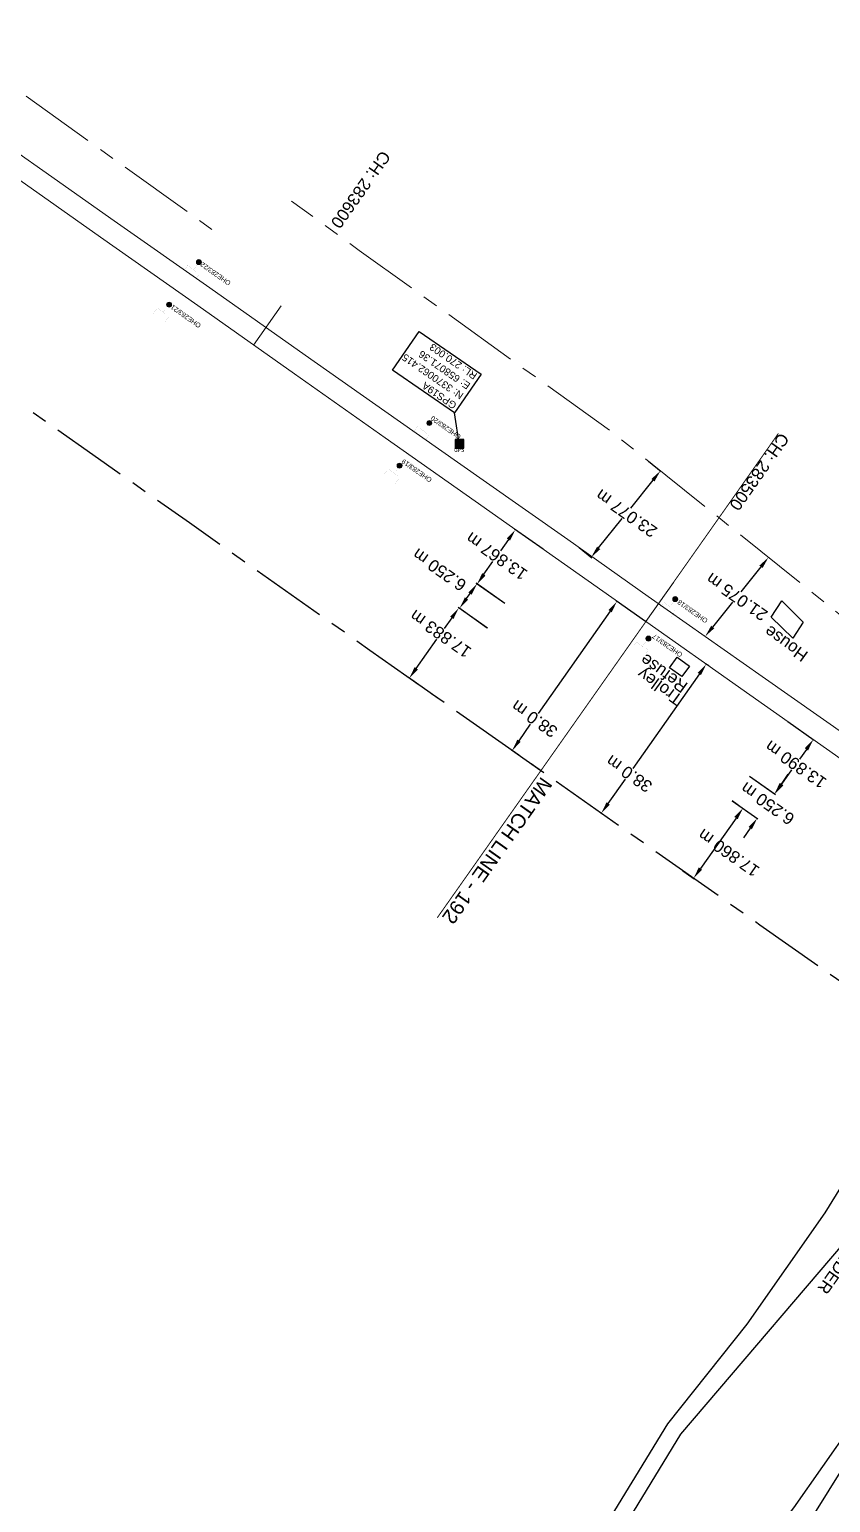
# Model space of a CAD drawing. Header units: metres. Extents: x 646303 to 662875, y 3366650 to 3378730.
# Drawn here: x 657981.8 to 658148.7, y 3369841.8 to 3370148.7 of the extents above; entities that cross this region are included whole.
import ezdxf
from ezdxf.enums import TextEntityAlignment as Align

# ---------------------------------------------------------------- set-up
doc = ezdxf.new("R2010")
doc.units = ezdxf.units.M
doc.header["$MEASUREMENT"] = 0
doc.header["$PDMODE"] = 3
doc.header["$PDSIZE"] = 0.5
doc.linetypes.add('CENTER', pattern=[50.8, 31.75, -6.35, 6.35, -6.35])
doc.linetypes.add('PHANTOM2', pattern=[1.25, 0.625, -0.125, 0.125, -0.125, 0.125, -0.125])
for name, color, linetype in [('Bench_Mark', 7, 'Continuous'), ('CANAL_BOTTOM', 5, 'Continuous'), ('CANAL_TOP', 5, 'Continuous'), ('DFCC Boundary', 6, 'CENTER'), ('Dimension', 10, 'Continuous'), ('GPS', 251, 'Continuous'), ('MATCH LINE', 7, 'Continuous'), ('RESIDENTIAL_BL_SEMI', 251, 'Continuous'), ('Side Details', 251, 'Continuous'), ('STYLEREMARK', 251, 'Continuous'), ('TROLLEY_STAND', 7, 'Continuous')]:
    doc.layers.add(name, color=color, linetype=linetype)
for name, color, linetype, lineweight in [('BOUNDARY DIMENTION', 10, 'Continuous', 0), ('BRIDGE DETAILS PLAN', 7, 'Continuous', 0), ('Existing Chainage', 7, 'Continuous', 0), ('Existing IR Track', 143, 'Continuous', 0), ('Existing Railway Boundary', 7, 'CENTER', 0), ('OHE MAST', 8, 'Continuous', 0), ('OHE MAST TEXT', 8, 'Continuous', 0)]:
    doc.layers.add(name, color=color, linetype=linetype, lineweight=lineweight)
doc.styles.get("Standard").update_dxf_attribs({"font": 'arial.ttf'})
doc.styles.add('street name', font='tahoma.ttf', dxfattribs={"height": 2})
doc.styles.add('Style-Arial', font='arial.ttf')
doc.dimstyles.new('DIM', dxfattribs={"dimtxt": 2.5, "dimasz": 2.5, "dimexe": 0.18, "dimexo": 0.0625, "dimgap": 0.09, "dimtad": 0, "dimtih": 1, "dimtoh": 1, "dimdec": 3, "dimzin": 0, "dimdsep": 46, "dimtxsty": 'Standard', "dimcen": 0.09, "dimadec": 0, "dimazin": 0, "dimtfac": 1, "dimtdec": 3, "dimtofl": 0, "dimtmove": 0, "dimatfit": 3, "dimfxl": 1, "dimtolj": 1, "dimtzin": 0, "dimarcsym": 0})

# ---------------------------------------------------------------- blocks, each defined once
blk = doc.blocks.new('GPS')
at = {"const_width": 0.0279}
blk.add_lwpolyline([(0.56, -0.56), (-0.56, -0.56), (-0.56, 0.56), (0.56, 0.56)], close=True, dxfattribs=at)
blk.add_lwpolyline([(0.33, -0.33), (-0.33, -0.33), (-0.33, 0.33), (0.33, 0.33)], close=True)
at = {"style": 'street name'}
blk.add_text('GPS', height=0.868, dxfattribs=at).set_placement((-1.16, -1.69, -111.29))
blk = doc.blocks.new('OHE MAST')
h = blk.add_hatch(color=256)
edge = h.paths.add_edge_path()
edge.add_arc((0, 0), 0.514, 0, 360)
at = {"const_width": 0.01, "flags": 128}
for points in [[(1.5, 3.5), (1.5, 2), (-1.5, 2), (-1.5, 3.5)], [(0, 2), (0, 0)]]:
    blk.add_lwpolyline(points, dxfattribs=at)
blk.add_circle((0, 0), 0.514)
blk = doc.blocks.new('*D1618')
at = {"layer": 'Defpoints', "color": 0, "transparency": 16777216}
for p in [(658131.71, 3369993.21), (658128.11, 3369988.1), (658136.99, 3369989.49)]:
    blk.add_point(p, dxfattribs=at)
at = {"layer": 'Dimension', "color": 0, "lineweight": -2, "transparency": 16777216}
for p, q in [((658131.77, 3369993.17), (658137.14, 3369989.39)), ((658138.43, 3369991.53), (658139.87, 3369993.58)), ((658128.16, 3369988.06), (658133.54, 3369984.28)), ((658131.95, 3369982.34), (658130.51, 3369980.29))]:
    blk.add_line(p, q, dxfattribs=at)
at = {"layer": 'Dimension', "color": 0, "transparency": 16777216}
for points in [[(658138.09, 3369991.77), (658138.77, 3369991.29), (658136.99, 3369989.49)], [(658131.61, 3369982.58), (658132.29, 3369982.1), (658133.39, 3369984.38)]]:
    blk.add_solid(points, dxfattribs=at)
at = {"layer": 'Dimension', "color": 0, "lineweight": 0, "transparency": 16777216, "insert": (658135.55, 3369987.45), "char_height": 2.5, "attachment_point": 5, "rotation": 145}
blk.add_mtext('\\A1;6.250 m', dxfattribs=at)
blk = doc.blocks.new('*D1619')
at = {"layer": 'Defpoints', "color": 0, "transparency": 16777216}
for p in [(658139.71, 3370004.57), (658145.08, 3370000.78), (658131.71, 3369993.21)]:
    blk.add_point(p, dxfattribs=at)
at = {"layer": 'Dimension', "color": 0, "lineweight": -2, "transparency": 16777216}
for p, q in [((658139.76, 3370004.53), (658145.23, 3370000.68)), ((658143.64, 3369998.74), (658142.21, 3369996.71)), ((658131.77, 3369993.17), (658137.23, 3369989.33)), ((658138.52, 3369991.47), (658140.63, 3369994.47))]:
    blk.add_line(p, q, dxfattribs=at)
at = {"layer": 'Dimension', "color": 0, "transparency": 16777216}
for points in [[(658143.3, 3369998.98), (658143.98, 3369998.5), (658145.08, 3370000.78)], [(658138.18, 3369991.71), (658138.86, 3369991.23), (658137.08, 3369989.43)]]:
    blk.add_solid(points, dxfattribs=at)
at = {"layer": 'Dimension', "color": 0, "lineweight": 0, "transparency": 16777216, "insert": (658141.42, 3369995.59), "char_height": 2.5, "attachment_point": 5, "rotation": 145}
blk.add_mtext('\\A1;13.890 m', dxfattribs=at)
blk = doc.blocks.new('*D1620')
at = {"layer": 'Defpoints', "color": 0, "transparency": 16777216}
for p in [(658075.01, 3370033.23), (658080.84, 3370029.07), (658077.21, 3370023.99)]:
    blk.add_point(p, dxfattribs=at)
at = {"layer": 'Dimension', "color": 0, "lineweight": -2, "transparency": 16777216}
for p, q in [((658080.79, 3370029.11), (658074.86, 3370033.34)), ((658072.83, 3370030.18), (658073.56, 3370031.2)), ((658077.16, 3370024.02), (658071.23, 3370028.25))]:
    blk.add_line(p, q, dxfattribs=at)
at = {"layer": 'Dimension', "color": 0, "transparency": 16777216}
for points in [[(658073.22, 3370031.44), (658073.9, 3370030.96), (658075.01, 3370033.23)], [(658072.49, 3370030.42), (658073.17, 3370029.94), (658071.38, 3370028.15)]]:
    blk.add_solid(points, dxfattribs=at)
at = {"layer": 'Dimension', "color": 0, "lineweight": 0, "transparency": 16777216, "insert": (658067.18, 3370036.16), "char_height": 2.5, "attachment_point": 5, "rotation": 145}
blk.add_mtext('\\A1;6.250 m', dxfattribs=at)
blk = doc.blocks.new('*D1621')
at = {"layer": 'Defpoints', "color": 0, "transparency": 16777216}
for p in [(658083, 3370044.51), (658088.82, 3370040.41), (658080.84, 3370029.07)]:
    blk.add_point(p, dxfattribs=at)
at = {"layer": 'Dimension', "color": 0, "lineweight": -2, "transparency": 16777216}
for p, q in [((658081.56, 3370042.47), (658079.89, 3370040.1)), ((658088.77, 3370040.45), (658082.85, 3370044.62)), ((658076.45, 3370035.22), (658078.31, 3370037.86)), ((658080.79, 3370029.11), (658074.87, 3370033.28))]:
    blk.add_line(p, q, dxfattribs=at)
at = {"layer": 'Dimension', "color": 0, "transparency": 16777216}
for points in [[(658081.22, 3370042.71), (658081.9, 3370042.23), (658083, 3370044.51)], [(658076.11, 3370035.46), (658076.79, 3370034.98), (658075.01, 3370033.18)]]:
    blk.add_solid(points, dxfattribs=at)
at = {"layer": 'Dimension', "color": 0, "lineweight": 0, "transparency": 16777216, "insert": (658079.1, 3370038.98), "char_height": 2.5, "attachment_point": 5, "rotation": 145}
blk.add_mtext('\\A1;13.867 m', dxfattribs=at)
blk = doc.blocks.new('*D1748')
at = {"layer": 'Defpoints', "color": 0, "linetype": 'ByBlock', "ltscale": 0.5, "transparency": 16777216}
for p in [(658135.74, 3370038.74), (658135.74, 3370038.74), (658122.56, 3370022.29)]:
    blk.add_point(p, dxfattribs=at)
at = {"layer": 'Existing Railway Boundary', "color": 0, "linetype": 'ByBlock', "lineweight": -2, "ltscale": 0.5, "transparency": 16777216}
for p, q in [((658135.69, 3370038.78), (658135.6, 3370038.85)), ((658134.18, 3370036.79), (658130.01, 3370031.58)), ((658124.13, 3370024.24), (658128.3, 3370029.44)), ((658122.51, 3370022.33), (658122.42, 3370022.4))]:
    blk.add_line(p, q, dxfattribs=at)
at = {"layer": 'Existing Railway Boundary', "color": 0, "linetype": 'ByBlock', "ltscale": 0.5, "transparency": 16777216}
for points in [[(658133.85, 3370037.05), (658134.5, 3370036.52), (658135.74, 3370038.74)], [(658123.8, 3370024.5), (658124.45, 3370023.98), (658122.56, 3370022.29)]]:
    blk.add_solid(points, dxfattribs=at)
at = {"layer": 'Existing Railway Boundary', "color": 0, "linetype": 'ByBlock', "ltscale": 0.5, "transparency": 16777216, "insert": (658129.15, 3370030.51), "char_height": 2.5, "attachment_point": 5, "rotation": 145}
blk.add_mtext('\\A1;21.075 m', dxfattribs=at)
blk = doc.blocks.new('*D1715')
at = {"layer": 'Defpoints', "color": 0, "linetype": 'ByBlock', "ltscale": 0.5, "transparency": 16777216}
for p in [(658110.68, 3370058.81), (658113.23, 3370056.77), (658096.25, 3370040.81)]:
    blk.add_point(p, dxfattribs=at)
at = {"layer": 'Existing Railway Boundary', "color": 0, "linetype": 'ByBlock', "lineweight": -2, "ltscale": 0.5, "transparency": 16777216}
for p, q in [((658110.73, 3370058.77), (658113.37, 3370056.66)), ((658111.67, 3370054.82), (658106.99, 3370048.99)), ((658100.36, 3370040.72), (658105.28, 3370046.85)), ((658096.3, 3370040.77), (658098.94, 3370038.65))]:
    blk.add_line(p, q, dxfattribs=at)
at = {"layer": 'Existing Railway Boundary', "color": 0, "linetype": 'ByBlock', "ltscale": 0.5, "transparency": 16777216}
for points in [[(658111.34, 3370055.08), (658111.99, 3370054.56), (658113.23, 3370056.77)], [(658100.04, 3370040.98), (658100.69, 3370040.46), (658098.8, 3370038.76)]]:
    blk.add_solid(points, dxfattribs=at)
at = {"layer": 'Existing Railway Boundary', "color": 0, "linetype": 'ByBlock', "ltscale": 0.5, "transparency": 16777216, "insert": (658106.14, 3370047.92), "char_height": 2.5, "attachment_point": 5, "rotation": 145}
blk.add_mtext('\\A1;23.077 m', dxfattribs=at)
blk = doc.blocks.new('*D1461')
at = {"layer": 'BOUNDARY DIMENTION', "color": 0, "lineweight": -2, "transparency": 16777216}
for p, q in [((662244.85, 3367095.44), (662244.16, 3367095.87)), ((662242.98, 3367093.66), (662239.54, 3367088.19)), ((662233.82, 3367079.1), (662238.08, 3367085.88)), ((662233.03, 3367076.64), (662232.33, 3367077.07))]:
    blk.add_line(p, q, dxfattribs=at)
at = {"layer": 'BOUNDARY DIMENTION', "color": 0, "transparency": 16777216}
for points in [[(662242.62, 3367093.88), (662243.33, 3367093.44), (662244.31, 3367095.78)], [(662233.46, 3367079.32), (662234.17, 3367078.87), (662232.49, 3367076.98)]]:
    blk.add_solid(points, dxfattribs=at)
at = {"layer": 'Defpoints', "color": 0, "linetype": 'Continuous', "ltscale": 0.5, "transparency": 16777216}
for p in [(647418.1, 3377902.15), (647420.31, 3377900.52), (647398.68, 3377871.33)]:
    blk.add_point(p, dxfattribs=at)
at = {"layer": 'Defpoints', "color": 0, "transparency": 16777216}
for p in [(662244.31, 3367095.78), (662244.9, 3367095.41), (662233.08, 3367076.61)]:
    blk.add_point(p, dxfattribs=at)
at = {"layer": 'DFCC Boundary', "color": 0, "linetype": 'Continuous', "lineweight": -2, "ltscale": 0.5, "transparency": 16777216}
for p, q in [((647420.26, 3377900.55), (647417.96, 3377902.26)), ((647416.61, 3377900.14), (647413.17, 3377895.5)), ((647397.96, 3377874.97), (647411.54, 3377893.3)), ((647398.63, 3377871.36), (647396.32, 3377873.07))]:
    blk.add_line(p, q, dxfattribs=at)
at = {"layer": 'DFCC Boundary', "color": 0, "linetype": 'Continuous', "ltscale": 0.5, "transparency": 16777216}
for points in [[(647416.28, 3377900.39), (647416.95, 3377899.9), (647418.1, 3377902.15)], [(647397.62, 3377875.22), (647398.29, 3377874.72), (647396.47, 3377872.96)]]:
    blk.add_solid(points, dxfattribs=at)
at = {"layer": 'BOUNDARY DIMENTION', "color": 0, "transparency": 16777216, "insert": (662238.81, 3367087.03), "char_height": 2.5, "attachment_point": 5, "rotation": 145}
blk.add_mtext('\\A1;22.208 m', dxfattribs=at)
at = {"layer": 'DFCC Boundary', "color": 0, "linetype": 'Continuous', "ltscale": 0.5, "transparency": 16777216, "insert": (647412.36, 3377894.4), "char_height": 2.5, "attachment_point": 5, "rotation": 145}
blk.add_mtext('\\A1;36.332 m', dxfattribs=at)
blk = doc.blocks.new('*D1462')
at = {"layer": 'BOUNDARY DIMENTION', "color": 0, "lineweight": -2, "transparency": 16777216}
for p, q in [((662551.8, 3366887.49), (662550.44, 3366888.48)), ((662549.11, 3366886.35), (662541.43, 3366875.79)), ((662534.84, 3366866.73), (662539.82, 3366873.58)), ((662534.58, 3366863.83), (662533.22, 3366864.82))]:
    blk.add_line(p, q, dxfattribs=at)
at = {"layer": 'BOUNDARY DIMENTION', "color": 0, "transparency": 16777216}
for points in [[(662548.78, 3366886.6), (662549.45, 3366886.11), (662550.58, 3366888.38)], [(662534.5, 3366866.98), (662535.18, 3366866.49), (662533.37, 3366864.71)]]:
    blk.add_solid(points, dxfattribs=at)
at = {"layer": 'Defpoints', "color": 0, "linetype": 'Continuous', "ltscale": 0.5, "transparency": 16777216}
for p in [(647247.45, 3378028.49), (647249.19, 3378027.21), (647225.93, 3377999.21)]:
    blk.add_point(p, dxfattribs=at)
at = {"layer": 'Defpoints', "color": 0, "transparency": 16777216}
for p in [(662551.85, 3366887.45), (662533.37, 3366864.71), (662534.63, 3366863.79)]:
    blk.add_point(p, dxfattribs=at)
at = {"layer": 'DFCC Boundary', "color": 0, "linetype": 'Continuous', "lineweight": -2, "ltscale": 0.5, "transparency": 16777216}
for p, q in [((647247.5, 3378028.45), (647249.34, 3378027.1)), ((647247.71, 3378025.19), (647242.02, 3378017.45)), ((647229.16, 3377999.94), (647240.4, 3378015.24)), ((647225.98, 3377999.17), (647227.82, 3377997.82))]:
    blk.add_line(p, q, dxfattribs=at)
at = {"layer": 'DFCC Boundary', "color": 0, "linetype": 'Continuous', "ltscale": 0.5, "transparency": 16777216}
for points in [[(647247.37, 3378025.44), (647248.05, 3378024.94), (647249.19, 3378027.21)], [(647228.82, 3378000.19), (647229.49, 3377999.7), (647227.68, 3377997.93)]]:
    blk.add_solid(points, dxfattribs=at)
at = {"layer": 'BOUNDARY DIMENTION', "color": 0, "transparency": 16777216, "insert": (662540.62, 3366874.68), "char_height": 2.5, "attachment_point": 5, "rotation": 145}
blk.add_mtext('\\A1;29.264 m', dxfattribs=at)
at = {"layer": 'DFCC Boundary', "color": 0, "linetype": 'Continuous', "ltscale": 0.5, "transparency": 16777216, "insert": (647241.21, 3378016.35), "char_height": 2.5, "attachment_point": 5, "rotation": 145}
blk.add_mtext('\\A1;36.332 m', dxfattribs=at)
blk = doc.blocks.new('*D1463')
at = {"layer": 'BOUNDARY DIMENTION', "color": 0, "lineweight": -2, "transparency": 16777216}
for p, q in [((662172.51, 3367140.93), (662173.68, 3367140.19)), ((662172.2, 3367138.17), (662169.01, 3367133.1)), ((662164.89, 3367126.55), (662167.55, 3367130.78)), ((662162.55, 3367125.07), (662163.71, 3367124.34))]:
    blk.add_line(p, q, dxfattribs=at)
at = {"layer": 'BOUNDARY DIMENTION', "color": 0, "transparency": 16777216}
for points in [[(662171.85, 3367138.39), (662172.55, 3367137.95), (662173.53, 3367140.29)], [(662164.54, 3367126.77), (662165.24, 3367126.33), (662163.56, 3367124.44)]]:
    blk.add_solid(points, dxfattribs=at)
at = {"layer": 'Defpoints', "color": 0, "linetype": 'Continuous', "ltscale": 0.5, "transparency": 16777216}
for p in [(647211.24, 3378055.28), (647211.52, 3378055.08), (647189.88, 3378025.9)]:
    blk.add_point(p, dxfattribs=at)
at = {"layer": 'Defpoints', "color": 0, "transparency": 16777216}
for p in [(662172.46, 3367140.96), (662173.53, 3367140.29), (662162.49, 3367125.11)]:
    blk.add_point(p, dxfattribs=at)
at = {"layer": 'DFCC Boundary', "color": 0, "linetype": 'Continuous', "lineweight": -2, "ltscale": 0.5, "transparency": 16777216}
for p, q in [((647211.47, 3378055.12), (647211.1, 3378055.39)), ((647209.75, 3378053.28), (647208.18, 3378051.16)), ((647191.09, 3378028.11), (647206.55, 3378048.96)), ((647189.83, 3378025.93), (647189.46, 3378026.21))]:
    blk.add_line(p, q, dxfattribs=at)
at = {"layer": 'DFCC Boundary', "color": 0, "linetype": 'Continuous', "ltscale": 0.5, "transparency": 16777216}
for points in [[(647209.42, 3378053.52), (647210.09, 3378053.03), (647211.24, 3378055.28)], [(647190.76, 3378028.36), (647191.43, 3378027.86), (647189.6, 3378026.1)]]:
    blk.add_solid(points, dxfattribs=at)
at = {"layer": 'BOUNDARY DIMENTION', "color": 0, "transparency": 16777216, "insert": (662168.28, 3367131.94), "char_height": 2.5, "attachment_point": 5, "rotation": 145}
blk.add_mtext('\\A1;18.726 m', dxfattribs=at)
at = {"layer": 'DFCC Boundary', "color": 0, "linetype": 'Continuous', "ltscale": 0.5, "transparency": 16777216, "insert": (647207.37, 3378050.06), "char_height": 2.5, "attachment_point": 5, "rotation": 145}
blk.add_mtext('\\A1;36.332 m', dxfattribs=at)
blk = doc.blocks.new('*D1916')
at = {"layer": 'BOUNDARY DIMENTION', "color": 0, "lineweight": -2, "transparency": 16777216}
for p, q in [((658128.16, 3369988.07), (658130.57, 3369986.37)), ((658128.98, 3369984.43), (658121.57, 3369973.92)), ((658117.88, 3369973.46), (658120.28, 3369971.77))]:
    blk.add_line(p, q, dxfattribs=at)
at = {"layer": 'BOUNDARY DIMENTION', "color": 0, "transparency": 16777216}
for points in [[(658128.64, 3369984.67), (658129.32, 3369984.19), (658130.42, 3369986.48)], [(658121.23, 3369974.16), (658121.91, 3369973.68), (658120.13, 3369971.88)]]:
    blk.add_solid(points, dxfattribs=at)
at = {"layer": 'Defpoints', "color": 0, "transparency": 16777216}
for p in [(658128.11, 3369988.1), (658117.83, 3369973.5), (658120.13, 3369971.88)]:
    blk.add_point(p, dxfattribs=at)
at = {"layer": 'BOUNDARY DIMENTION', "color": 0, "transparency": 16777216, "insert": (658127.44, 3369977.18), "char_height": 2.5, "attachment_point": 5, "rotation": 145}
blk.add_mtext('\\A1;17.860 m', dxfattribs=at)
blk = doc.blocks.new('*D1901')
at = {"layer": 'BOUNDARY DIMENTION', "color": 0, "lineweight": -2, "transparency": 16777216}
for p, q in [((658077.19, 3370024), (658071.07, 3370028.31)), ((658069.77, 3370026.16), (658068.2, 3370023.93)), ((658062.35, 3370015.63), (658066.62, 3370021.69)), ((658066.89, 3370009.38), (658060.77, 3370013.69))]:
    blk.add_line(p, q, dxfattribs=at)
at = {"layer": 'BOUNDARY DIMENTION', "color": 0, "transparency": 16777216}
for points in [[(658069.43, 3370026.4), (658070.11, 3370025.92), (658071.21, 3370028.21)], [(658062.01, 3370015.87), (658062.69, 3370015.39), (658060.91, 3370013.59)]]:
    blk.add_solid(points, dxfattribs=at)
at = {"layer": 'Defpoints', "color": 0, "transparency": 16777216}
for p in [(658077.24, 3370023.96), (658060.91, 3370013.59), (658066.94, 3370009.34)]:
    blk.add_point(p, dxfattribs=at)
at = {"layer": 'BOUNDARY DIMENTION', "color": 0, "transparency": 16777216, "insert": (658067.41, 3370022.81), "char_height": 2.5, "attachment_point": 5, "rotation": 145}
blk.add_mtext('\\A1;17.883 m', dxfattribs=at)
blk = doc.blocks.new('*D1881')
at = {"layer": 'Defpoints', "color": 0, "linetype": 'Continuous', "ltscale": 0.5, "transparency": 16777216}
for p in [(658104.18, 3370029.59), (658110.19, 3370025.36), (658088.34, 3369994.27)]:
    blk.add_point(p, dxfattribs=at)
at = {"layer": 'DFCC Boundary', "color": 0, "linetype": 'Continuous', "lineweight": -2, "ltscale": 0.5, "transparency": 16777216}
for p, q in [((658110.14, 3370025.4), (658104.03, 3370029.69)), ((658102.74, 3370027.54), (658087.76, 3370006.22)), ((658083.77, 3370000.54), (658086.19, 3370003.99)), ((658088.29, 3369994.3), (658082.18, 3369998.6))]:
    blk.add_line(p, q, dxfattribs=at)
at = {"layer": 'DFCC Boundary', "color": 0, "linetype": 'Continuous', "ltscale": 0.5, "transparency": 16777216}
for points in [[(658102.4, 3370027.78), (658103.08, 3370027.3), (658104.18, 3370029.59)], [(658083.43, 3370000.78), (658084.11, 3370000.3), (658082.33, 3369998.49)]]:
    blk.add_solid(points, dxfattribs=at)
at = {"layer": 'DFCC Boundary', "color": 0, "linetype": 'Continuous', "ltscale": 0.5, "transparency": 16777216, "insert": (658086.98, 3370005.1), "char_height": 2.5, "attachment_point": 5, "rotation": 145}
blk.add_mtext('\\A1;38.0 m', dxfattribs=at)
blk = doc.blocks.new('*D1756')
at = {"layer": 'Defpoints', "color": 0, "linetype": 'Continuous', "ltscale": 0.5, "transparency": 16777216}
for p in [(658123.35, 3370016.09), (658100.9, 3369985.43), (658101.47, 3369985.03)]:
    blk.add_point(p, dxfattribs=at)
at = {"layer": 'DFCC Boundary', "color": 0, "linetype": 'Continuous', "lineweight": -2, "ltscale": 0.5, "transparency": 16777216}
for p, q in [((658121.34, 3370014.45), (658107.49, 3369994.79)), ((658123.3, 3370016.13), (658122.63, 3370016.6)), ((658102.34, 3369987.47), (658105.92, 3369992.55)), ((658101.41, 3369985.06), (658100.75, 3369985.53))]:
    blk.add_line(p, q, dxfattribs=at)
at = {"layer": 'DFCC Boundary', "color": 0, "linetype": 'Continuous', "ltscale": 0.5, "transparency": 16777216}
for points in [[(658121, 3370014.69), (658121.68, 3370014.21), (658122.78, 3370016.49)], [(658102, 3369987.71), (658102.68, 3369987.23), (658100.9, 3369985.43)]]:
    blk.add_solid(points, dxfattribs=at)
at = {"layer": 'DFCC Boundary', "color": 0, "linetype": 'Continuous', "ltscale": 0.5, "transparency": 16777216, "insert": (658106.7, 3369993.67), "char_height": 2.5, "attachment_point": 5, "rotation": 145}
blk.add_mtext('\\A1;38.0 m', dxfattribs=at)
blk = doc.blocks.new('BM')
blk.add_hatch(color=256).paths.add_polyline_path([(-0.88, 0.88), (-0.88, -0.88), (0.88, -0.88), (0.88, 0.88)])
for p, q in [((0.88, 0.88), (-0.88, 0.88)), ((-0.88, 0.88), (-0.88, -0.88)), ((0.88, -0.88), (0.88, 0.88)), ((-0.88, -0.88), (0.88, -0.88))]:
    blk.add_line(p, q)

msp = doc.modelspace()

# ---------------------------------------------------------------- linework, layer by layer
at = {"layer": 'CANAL_BOTTOM', "linetype": 'Continuous'}
for points in [[(657992.396, 3369676.466, 260.093), (658008.404, 3369695.582, 260.358), (658039.965, 3369734.132, 259.733), (658062.12, 3369777.021, 258.957), (658095.277, 3369819.587, 260.05), (658117.466, 3369856.094, 259.625), (658156.883, 3369902.169, 260.458), (658182.509, 3369946.131, 260.311)], [(658205.325, 3369927.851, 261.127), (658178.923, 3369897.399, 259.77), (658159.078, 3369866.583, 259.822), (658140.955, 3369840.701, 259.184), (658112.28, 3369803.435, 259.633), (658087.386, 3369756.878, 260.057), (658062.605, 3369724.285, 259.263), (658031.766, 3369686.407, 259.765), (658012.926, 3369659.889, 259.601)]]:
    msp.add_polyline3d(points, dxfattribs=at)
at = {"layer": 'CANAL_TOP', "linetype": 'Continuous'}
for points in [[(658178.326, 3369952.042, 263.691), (658147.454, 3369902.208, 261.639), (658131.213, 3369878.964, 262.018), (658114.696, 3369858.206, 261.323), (658092.432, 3369821.805, 261.556), (658060.304, 3369778.718, 260.658), (658035.912, 3369738.387, 260.99), (658003.017, 3369697.718, 262.59), (657987.789, 3369680.983, 261.931)], [(658016.078, 3369658.328, 260.979), (658037.11, 3369681.795, 260.851), (658061.096, 3369714.44, 261.656), (658088.872, 3369755.723, 261.603), (658122.07, 3369796.028, 261.079), (658145.057, 3369839.071, 260.328), (658161.367, 3369865.222, 261.142), (658189.346, 3369890.524, 263.041), (658214.82, 3369924.626, 263.165)]]:
    msp.add_polyline3d(points, dxfattribs=at)
at = {"layer": 'DFCC Boundary', "ltscale": 0.5, "flags": 128}
msp.add_lwpolyline([(662565.6431, 3366842.0459), (662548.217, 3366854.2838), (662532.9064, 3366864.9999), (662517.5595, 3366875.7415), (662503.9915, 3366885.2805), (662490.4749, 3366894.7833), (662474.3945, 3366906.0736), (662458.24, 3366917.4159), (662441.4584, 3366929.1606), (662424.5366, 3366941.0035), (662407.7649, 3366952.7786), (662401.9048, 3366956.8928), (662320.9687, 3367015.5234), (662173.0911, 3367118.297), (662018.0169, 3367217.942), (662022.9408, 3367225.2355), (661945.6773, 3367280.5926), (661744.5178, 3367412.7853), (661728.4159, 3367389.8783), (661409.5023, 3367613.7762), (661431.3001, 3367645.1669), (661427.7408, 3367647.6718), (661418.8583, 3367653.9104), (661409.9095, 3367660.1956), (661395.2505, 3367670.5394), (661384.8196, 3367677.9127), (661375.1078, 3367684.7268), (661367.5374, 3367690.0517), (661358.0886, 3367696.6907), (661348.6239, 3367703.3322), (661344.5162, 3367706.2202), (661344.9668, 3367706.8618), (661335.3627, 3367713.6144), (661327.3851, 3367719.2077), (661318.2791, 3367725.5812), (661309.8813, 3367731.4842), (661284.4315, 3367749.4044), (661267.3402, 3367761.4491), (661243.4783, 3367778.4888), (661216.7453, 3367741.0546), (661213.241, 3367743.5572), (661195.5836, 3367756.6071), (661177.9702, 3367769.626), (661156.4467, 3367785.8356), (661148.0607, 3367792.1995), (661133.6905, 3367803.0041), (661119.5191, 3367813.6733), (661105.6946, 3367823.9215), (661093.9054, 3367832.6241), (661077.5228, 3367844.5054), (661061.2799, 3367856.285), (661045.32, 3367867.5775), (661029.0726, 3367879.0734), (661013.2584, 3367890.1762), (660997.2782, 3367901.3956), (660980.9788, 3367912.8451), (660964.6327, 3367924.3276), (660947.3461, 3367936.4864), (660930.1333, 3367948.5934), (660912.5707, 3367960.9093), (660894.9306, 3367973.2796), (660877.6422, 3367985.4277), (660860.2634, 3367997.6393), (660842.9781, 3368009.8166), (660825.4983, 3368022.131), (660811.339, 3368032.2028), (660797.4119, 3368042.1094), (660782.5128, 3368052.5993), (660767.4808, 3368063.1827), (660751.0012, 3368074.7254), (660734.3125, 3368086.4147), (660719.3275, 3368096.9585), (660704.3795, 3368107.4761), (660688.7093, 3368118.477), (660672.9397, 3368129.5475), (660655.797, 3368141.5941), (660638.5652, 3368153.7032), (660622.8618, 3368164.7374), (660607.1396, 3368175.7847), (660591.9852, 3368186.3839), (660576.7315, 3368197.0526), (660560.3095, 3368208.6108), (660544.116, 3368220.0082), (660528.3397, 3368231.0748), (660512.5414, 3368242.1568), (660497.4509, 3368252.7533), (660482.4222, 3368263.3065), (660466.968, 3368274.1704), (660451.6169, 3368284.9618), (660435.5277, 3368296.2674), (660419.4587, 3368307.5588), (660403.2343, 3368318.9753), (660387.0692, 3368330.3501), (660371.9016, 3368340.9863), (660362.0092, 3368347.9233), (660341.7308, 3368362.192), (660326.8725, 3368372.6492), (660312.0627, 3368383.0453), (660297.0115, 3368393.6109), (660281.2321, 3368404.7091), (660265.4328, 3368415.8212), (660253.8818, 3368423.9326), (660242.0763, 3368432.2231), (660226.6332, 3368443.1155), (660211.0272, 3368454.1226), (660195.2302, 3368465.2236), (660179.3654, 3368476.3723), (660162.5154, 3368488.1794), (660145.4635, 3368500.1281), (660129.3603, 3368511.4565), (660113.1961, 3368522.8278), (660097.2382, 3368534.0507), (660081.2523, 3368545.2932), (660064.458, 3368557.1251), (660047.7677, 3368568.8837), (660032.4691, 3368579.6352), (660017.2758, 3368590.3126), (660000.1632, 3368602.3052), (659983.0731, 3368614.282), (659967.2319, 3368625.4031), (659951.3427, 3368636.5582), (659932.0647, 3368650.1756), (659913.1258, 3368663.5536), (659898.2493, 3368674.0163), (659881.7667, 3368685.6055), (659866.0047, 3368696.7435), (659850.3373, 3368707.8146), (659834.6333, 3368718.8575), (659818.6461, 3368730.0995), (659804.3398, 3368740.181), (659789.9481, 3368750.3227), (659772.9194, 3368762.3136), (659755.8766, 3368774.3145), (659741.0752, 3368784.7603), (659726.3396, 3368795.1596), (659712.011, 3368805.2432), (659697.6029, 3368815.3827), (659684.3535, 3368824.7302), (659671.1528, 3368834.0432), (659654.2885, 3368845.8933), (659636.8714, 3368858.1319), (659622.1467, 3368868.7872), (659608.2832, 3368878.8192), (659592.7424, 3368889.7844), (659576.9096, 3368900.9551), (659562.5868, 3368911.0537), (659553.5917, 3368917.3959), (659534.7433, 3368930.6917), (659521.2685, 3368940.2021), (659508.0292, 3368949.5538), (659494.8098, 3368958.8914), (659481.3273, 3368968.4018), (659467.9498, 3368977.8382), (659454.4923, 3368987.2582), (659440.7837, 3368996.854), (659425.5597, 3369007.614), (659410.0492, 3369018.5753), (659397.5675, 3369027.3641), (659384.5623, 3369036.5214), (659370.5054, 3369046.4276), (659356.4132, 3369056.3585), (659342.3201, 3369066.3092), (659331.8447, 3369073.7055), (659314.7098, 3369085.825), (659301.2296, 3369095.3614), (659287.1805, 3369105.2924), (659273.0852, 3369115.2561), (659259.8762, 3369124.5882), (659246.575, 3369133.9855), (659233.3676, 3369143.319), (659220.1207, 3369152.6803), (659206.3404, 3369162.3938), (659192.4106, 3369172.2127), (659178.3672, 3369182.1367), (659164.3785, 3369192.022), (659162.9385, 3369193.0388), (659183.6795, 3369222.4635), (659172.119, 3369230.6258), (659159.1298, 3369239.7969), (659148.6068, 3369247.2055), (659138.0069, 3369254.6684), (659119.1994, 3369267.9214), (659100.365, 3369281.1933), (659085.533, 3369291.6533), (659070.676, 3369302.1309), (659061.4534, 3369308.6334), (659052.1019, 3369315.2268), (659038.8969, 3369324.5617), (659025.7603, 3369333.8483), (659012.2746, 3369343.3047), (659000.2935, 3369351.7058), (658985.7542, 3369361.9126), (658972.701, 3369371.0824), (658959.9309, 3369380.1093), (658947.2513, 3369389.0721), (658932.3759, 3369399.5827), (658921.8345, 3369407.031), (658905.9406, 3369418.2511), (658894.3687, 3369426.4196), (658881.1048, 3369435.7663), (658867.8714, 3369445.0915), (658853.3089, 3369455.3761), (658838.9326, 3369465.5292), (658823.5657, 3369476.1988), (658807.8953, 3369487.0791), (658792.9935, 3369497.6726), (658789.1301, 3369500.4191), (658764.5252, 3369517.7675), (658750.6615, 3369527.5465), (658735.8772, 3369537.9899), (658721.0329, 3369548.4756), (658706.8044, 3369558.4963), (658692.4812, 3369568.5836), (658679.0099, 3369578.0951), (658665.5152, 3369587.6232), (658651.2818, 3369597.6569), (658636.9905, 3369607.7316), (658622.1701, 3369618.1873), (658607.4224, 3369628.5918), (658593.6263, 3369638.3112), (658579.8399, 3369648.0238), (658566.1309, 3369657.6871), (658552.3621, 3369667.3926), (658537.8692, 3369677.626), (658523.3279, 3369687.8934), (658509.6438, 3369697.5459), (658495.8531, 3369707.2734), (658481.9269, 3369717.1048), (658467.9459, 3369726.9748), (658454.4251, 3369736.5125), (658440.9599, 3369746.011), (658427.1565, 3369755.7285), (658413.3787, 3369765.428), (658398.646, 3369775.8103), (658383.9067, 3369786.1972), (658371.4552, 3369794.9743), (658359.0483, 3369803.72), (658345.546, 3369813.2195), (658332.0048, 3369822.7464), (658318.5168, 3369832.2514), (658305.0219, 3369841.7615), (658291.2617, 3369851.4373), (658277.4987, 3369861.115), (658264.1625, 3369870.4871), (658250.7424, 3369879.918), (658237.5823, 3369889.1736), (658224.3865, 3369898.4543), (658209.4318, 3369909.0033), (658194.5636, 3369919.4914), (658180.151, 3369929.6325), (658165.7287, 3369939.7804), (658156.9292, 3369945.9856), (658133.9487, 3369962.1448), (658109.9616, 3369979.0407), (658086.1386, 3369995.8212), (658069.4823, 3370007.553), (658052.6981, 3370019.3752), (658033.9581, 3370032.6043), (658015.0826, 3370045.9289), (657994.939, 3370060.1316), (657974.6985, 3370074.4026), (657960.2252, 3370084.5842), (657945.643, 3370094.8424), (657928.629, 3370106.7917), (657911.5911, 3370118.7415), (657890.9691, 3370133.2895), (657870.7134, 3370147.5792), (657850.3966, 3370161.8284), (657830.1146, 3370176.0529), (657812.1714, 3370188.7253), (657794.2418, 3370201.388), (657775.9501, 3370214.2546), (657757.6685, 3370227.1142), (657736.4935, 3370242.019), (657715.8063, 3370256.5806), (657697.09, 3370269.7238), (657676.8418, 3370283.9453), (657670.0518, 3370288.7482), (657661.5164, 3370294.7857), (657642.367, 3370308.2307), (657623.1765, 3370321.7045), (657605.0199, 3370334.4839), (657586.8248, 3370347.2905), (657568.2781, 3370360.3555), (657549.69, 3370373.4497), (657534.1551, 3370384.3835), (657518.595, 3370395.335), (657503.5822, 3370405.9238), (657488.6113, 3370416.483), (657477.4694, 3370424.3177), (657456.7199, 3370394.899), (657452.1854, 3370398.0875), (657436.4649, 3370409.1418), (657420.2829, 3370420.542), (657404.1975, 3370431.8742), (657387.5582, 3370443.5761), (657370.8643, 3370455.3165), (657356.3586, 3370465.5498), (657342.0257, 3370475.6612), (657334.1018, 3370481.2282), (657342.1648, 3370492.6732), (657327.3432, 3370503.0861), (657304.5869, 3370519.0736), (657286.4992, 3370531.7939), (657268.5013, 3370544.451), (657251.4778, 3370556.4153), (657234.5183, 3370568.3346), (657219.7856, 3370578.7204), (657205.1604, 3370589.0304), (657189.9505, 3370599.7163), (657174.7446, 3370610.3994), (657157.229, 3370622.7139), (657139.8436, 3370634.9368), (657122.2775, 3370647.282), (657104.8724, 3370659.514), (657088.6726, 3370670.9041), (657072.3463, 3370682.3832), (657052.4463, 3370696.3561), (657032.2468, 3370710.5392), (657017.2111, 3370721.1335), (657002.3465, 3370731.6074), (656985.5169, 3370743.3847), (656968.6279, 3370755.2036), (656952.6202, 3370766.4469), (656936.5129, 3370777.7603), (656917.7376, 3370790.961), (656898.7021, 3370804.3447), (656880.5471, 3370817.1216), (656862.3859, 3370829.9029), (656845.3825, 3370841.8619), (656828.6857, 3370853.6052), (656810.2968, 3370866.5434), (656792.0928, 3370879.3517), (656770.106, 3370894.8035), (656748.097, 3370910.271), (656728.4902, 3370924.0664), (656709.0221, 3370937.7643), (656692.8289, 3370949.1481), (656676.4723, 3370960.6469), (656657.4402, 3370974.0598), (656638.281, 3370987.5622), (656621.3401, 3370999.4861), (656604.5392, 3371011.3113), (656585.7485, 3371024.5046), (656566.9099, 3371037.7317), (656537.298, 3371058.585), (656532.701, 3371052.0376), (656368.7794, 3371159.4659), (656280.7288, 3371198.5806), (656189.7218, 3371230.5142), (656096.9021, 3371265.9123), (656004.8733, 3371310.8246), (655917.3616, 3371369.3401), (655838.0052, 3371438.656), (655768.8371, 3371518.5854), (655712.6719, 3371608.6179), (655647.9895, 3371736.3311)], dxfattribs=at)
at = {"layer": 'Existing Chainage', "color": 0, "linetype": 'Continuous', "lineweight": 13, "flags": 128}
for points in [[(658034.2278, 3370091.1616), (658028.4654, 3370082.9888)], [(658115.9489, 3370033.5357), (658110.1902, 3370025.3602)]]:
    msp.add_lwpolyline(points, dxfattribs=at)
at = {"layer": 'Existing IR Track', "flags": 128}
for points in [[(657969.7047, 3370129.747), (657984.5434, 3370119.327), (657999.4112, 3370108.8863), (658019.3123, 3370094.8828), (658039.2329, 3370080.8656), (658058.404, 3370067.4244), (658076.3242, 3370054.8603), (658093.9291, 3370042.4453), (658110.6989, 3370030.6179), (658134.4268, 3370013.9615), (658158.5985, 3369996.9935)], [(657967.483, 3370125.9393), (657982.0892, 3370115.6643), (657996.5791, 3370105.4709), (658016.8361, 3370091.1883), (658036.9798, 3370076.9856), (658055.8729, 3370063.6484), (658074.5969, 3370050.4307), (658091.3648, 3370038.6199), (658108.0207, 3370026.8884), (658131.8444, 3370010.1074), (658155.8313, 3369993.2117)]]:
    msp.add_lwpolyline(points, dxfattribs=at)
at = {"layer": 'Existing Railway Boundary', "ltscale": 0.5, "flags": 128}
for points in [[(655695.3663, 3371793.5754), (655711.513, 3371783.725), (655837.338, 3371666.516), (655896.664, 3371625.403), (655948.651, 3371583.092), (656061.421, 3371499.73), (656120.179, 3371458.709), (656118.6808, 3371456.563), (656134.1953, 3371445.8056), (656188.091, 3371409.1919), (656258.3483, 3371360.6965), (656306.8076, 3371328.3967), (656307.819, 3371318.333), (656341.8204, 3371294.614), (656352.8104, 3371286.9291), (656353.0349, 3371293.9581), (656399.4885, 3371257.2079), (656467.3874, 3371205.4259), (656519.3943, 3371165.6705), (656561.1332, 3371134.4643), (656696.879, 3371057.135), (656765.103, 3370991.786), (657190.218, 3370693.611), (657248.163, 3370651.07), (657303.369, 3370611.936), (657357.203, 3370574.315), (657469.447, 3370495.885), (657520.561, 3370458.991), (657571.453, 3370422.647), (657746.082, 3370302.773), (657804.987, 3370261.127), (657862.698, 3370218.121), (657973.403, 3370140.319), (658020.448, 3370106.576)], [(661261.7891, 3367825.266), (661056.265, 3367974.075), (660993.301, 3368017.793), (660936.05, 3368056.271), (660878.069, 3368096.898), (660619.115, 3368276.641), (660585.57, 3368300.327), (660527.021, 3368341.267), (660475.796, 3368378.834), (660472.525, 3368381.207), (660354.292, 3368462.605), (660294.488, 3368503.833), (660263.456, 3368528.086), (660239.049, 3368541.658), (660181.559, 3368585.221), (660122.552, 3368626.428), (660067.615, 3368665.39), (660038.774, 3368685.67), (660013.248, 3368703.186), (659738.162, 3368894.558), (659689.517, 3368933.836), (659629.745, 3368974.06), (659574.708, 3369013.277), (659518.309, 3369050.492), (659464.579, 3369090.051), (659349.668, 3369170.723), (659290.065, 3369211.752), (659242.569, 3369244.656), (659188.19, 3369284.473), (659129.796, 3369327.676), (659081.69, 3369359.821), (659031.063, 3369397.024), (658979.264, 3369433.353), (658865.974, 3369516.982), (658811.255, 3369554.498), (658751.073, 3369594.048), (658694.993, 3369631.12), (658636.558, 3369673.911), (658584.848, 3369710.307), (658526.088, 3369751.867), (658475.026, 3369788.399), (658415.871, 3369829.614), (658358.4433, 3369870.2353), (658365.6376, 3369880.8523), (658315.7686, 3369914.6449), (658262.4534, 3369951.1191), (658207.5898, 3369987.2088), (658170.1377, 3370012.0734), (658163.95, 3370016.0498), (658153.8737, 3370024.2065), (658103.11, 3370064.883), (658050.4836, 3370102.7082), (658036.3757, 3370112.9363)]]:
    msp.add_lwpolyline(points, dxfattribs=at)
at = {"layer": 'MATCH LINE', "linetype": 'PHANTOM2', "ltscale": 15, "const_width": 0.2}
msp.add_lwpolyline([(658137.8125, 3370064.5752), (658066.7211, 3369963.6477)], dxfattribs=at)
at = {"layer": 'RESIDENTIAL_BL_SEMI', "linetype": 'Continuous'}
msp.add_polyline3d([(658140.802, 3370021.881, 272.903), (658136.303, 3370026.3, 272.599), (658138.496, 3370029.664, 272.958), (658143.0002, 3370025.2399, 272.958)], close=True, dxfattribs=at)
at = {"layer": 'STYLEREMARK'}
msp.add_line((658071.36, 3370062.0801, 270.386), (658070.3237, 3370068.8456), dxfattribs=at)
at = {"layer": 'STYLEREMARK', "linetype": 'Continuous'}
msp.add_lwpolyline([(658057.4018, 3370077.7415), (658062.9589, 3370085.8136), (658075.8808, 3370076.9176), (658070.3237, 3370068.8456)], close=True, dxfattribs=at)
at = {"layer": 'TROLLEY_STAND', "linetype": 'Continuous'}
msp.add_polyline3d([(658115.136, 3370015.769, 270.381), (658116.72, 3370017.98, 270.376), (658119.274, 3370016.116, 270.427), (658117.69, 3370013.905, 270.427)], close=True, dxfattribs=at)

# ---------------------------------------------------------------- block references
at = {"layer": 'Bench_Mark'}
msp.add_blockref('BM', (658071.3597, 3370062.4007, 268.9741), dxfattribs=at)
at = {"layer": 'GPS'}
msp.add_blockref('GPS', (658071.36, 3370062.415, 270.386), dxfattribs=at)
at = {"layer": 'OHE MAST', "color": 2, "rotation": 143.3908318566117}
for p in [(658017.068, 3370100.259), (658010.863, 3370091.389), (658065.082, 3370066.732), (658058.877, 3370057.862), (658116.309, 3370030.056), (658110.735, 3370021.824)]:
    msp.add_blockref('OHE MAST', p, dxfattribs=at)

# ---------------------------------------------------------------- texts
at = {"layer": 'BRIDGE DETAILS PLAN', "color": 10}
msp.add_text('+1 x 12.485 m PSC SLAB GRIDER', height=2.5, rotation=235, dxfattribs=at).set_placement((658177.271, 3369931.3032))
at = {"layer": 'Existing Chainage', "color": 0, "linetype": 'Continuous', "lineweight": 0, "char_height": 2.5, "attachment_point": 6, "line_spacing_factor": 0.6, "style": 'Style-Arial'}
for s, insert, rotation in [('CH: 283600', (658045.4121, 3370107.7474), 234.813555), ('CH: 283500', (658128.4592, 3370048.96), 234.839875)]:
    msp.add_mtext(s, dxfattribs=dict(at, insert=insert, rotation=rotation))
at = {"layer": 'MATCH LINE', "linetype": 'Continuous'}
msp.add_text('MATCH LINE - 192', height=3, rotation=234.693137, dxfattribs=at).set_placement((658088.4404, 3369993.2221))
at = {"layer": 'OHE MAST TEXT'}
for s, p in [('OHE283/22', (658020.5403, 3370097.8219)), ('OHE283/21', (658014.3353, 3370088.9519)), ('OHE283/20', (658068.4979, 3370065.7932)), ('OHE283/19', (658062.4507, 3370056.8032)), ('OHE283/18', (658119.9251, 3370027.4737)), ('OHE283/17', (658114.6778, 3370020.3716))]:
    msp.add_text(s, height=1, rotation=145, dxfattribs=at).set_placement(p, align=Align.MIDDLE_CENTER)
at = {"layer": 'Side Details'}
for s, p in [('House', (658144.206, 3370018.8283)), ('Refuse', (658119.139, 3370012.3471)), ('Trolley ', (658118.0745, 3370009.748))]:
    msp.add_text(s, height=2.5, rotation=144.100313, dxfattribs=at).set_placement(p)
at = {"layer": 'STYLEREMARK', "linetype": 'Continuous', "insert": (658059.4935, 3370076.8153, -397.8593), "char_height": 1.5, "width": 25.715213, "attachment_point": 2, "rotation": 145.455006}
msp.add_mtext('\\pxql;GPS19A\\PN: 3370062.415\\PE: 658071.36\\PRL: 270.003', dxfattribs=at)

# ---------------------------------------------------------------- dimensions: what is measured, and where the dimension line sits
at = {"layer": 'BOUNDARY DIMENTION'}
for base, p1, p2, angle, override, picture, middle in [((662173.529, 3367140.2883), (662162.4923, 3367125.1074), (662172.4611, 3367140.9598), 57.836172, {"dimpost": ' m'}, '*D1463', (662168.2806, 3367131.9424)), ((662533.3681, 3366864.7117), (662551.8505, 3366887.4548), (662534.6347, 3366863.7903), 233.96428, {"dimpost": ' m'}, '*D1462', (662540.6227, 3366874.6837)), ((662244.3078, 3367095.7789), (662233.0795, 3367076.6056), (662244.9018, 3367095.4054), 57.836172, {"dimpost": ' m'}, '*D1461', (662238.8082, 3367087.0333)), ((658060.9143, 3370013.5878), (658077.2384, 3370023.9642), (658066.9403, 3370009.3434), 234.841194, {"dimpost": ' m'}, '*D1901', (658067.4089, 3370022.8085)), ((658120.1339, 3369971.8756), (658128.113, 3369988.101), (658117.8282, 3369973.4997), 234.84011, {"dimpost": ' m', "dimtmove": 2}, '*D1916', (658127.4435, 3369977.1768))]:
    dim = msp.add_linear_dim(base=base, p1=p1, p2=p2, angle=angle, dimstyle='DIM', override=override, dxfattribs=at)
    dim.commit()
    dim.dimension.update_dxf_attribs({"geometry": picture, "text_midpoint": middle, "dimtype": 129, "text_rotation": 145})
at = {"layer": 'DFCC Boundary', "linetype": 'Continuous', "ltscale": 0.5}
for base, p1, p2, angle, picture, middle in [((658104.1769, 3370029.5851), (658088.3446, 3369994.2673), (658110.1902, 3370025.3602), 54.908539, '*D1881', (658086.9773, 3370005.1049)), ((658100.8961, 3369985.4263), (658123.3485, 3370016.0918), (658101.4657, 3369985.025), 234.839904, '*D1756', (658106.7036, 3369993.6711))]:
    dim = msp.add_linear_dim(base=base, p1=p1, p2=p2, angle=angle, dimstyle='DIM', override={"dimdec": 1, "dimpost": ' m'}, dxfattribs=at)
    dim.commit()
    dim.dimension.update_dxf_attribs({"geometry": picture, "text_midpoint": middle, "dimtype": 129, "text_rotation": 145})
at = {"layer": 'Dimension', "color": 10, "lineweight": 0}
for base, p1, p2, angle, override, picture, middle in [((658082.9988, 3370044.5127), (658080.8369, 3370029.0743), (658088.822, 3370040.411), 54.840403, {"dimpost": ' m'}, '*D1621', (658079.1004, 3370038.9781)), ((658075.01, 3370033.2333), (658077.2059, 3370023.9872), (658080.8369, 3370029.0744), 54.482501, {"dimpost": ' m', "dimtmove": 2}, '*D1620', (658067.1786, 3370036.1582)), ((658145.0799, 3370000.7847), (658131.714, 3369993.2093), (658139.7128, 3370004.5652), 54.84011, {"dimpost": ' m'}, '*D1619', (658141.4217, 3369995.5911)), ((658136.9906, 3369989.4897), (658128.113, 3369988.101), (658131.714, 3369993.2093), 54.818733, {"dimpost": ' m', "dimtmove": 2}, '*D1618', (658135.5502, 3369987.4464))]:
    dim = msp.add_linear_dim(base=base, p1=p1, p2=p2, angle=angle, dimstyle='DIM', override=override, dxfattribs=at)
    dim.commit()
    dim.dimension.update_dxf_attribs({"geometry": picture, "text_midpoint": middle, "dimtype": 129, "text_rotation": 145})
at = {"layer": 'Existing Railway Boundary', "linetype": 'ByBlock', "ltscale": 0.5}
dim = msp.add_linear_dim(base=(658113.2311, 3370056.773), p1=(658096.2542, 3370040.8055), p2=(658110.6842, 3370058.8139), angle=51.295158, dimstyle='DIM', override={"dimpost": ' m'}, dxfattribs=at)
dim.commit()
dim.dimension.update_dxf_attribs({"geometry": '*D1715', "text_midpoint": (658106.137, 3370047.9197), "dimtype": 129, "text_rotation": 145})
dim = msp.add_aligned_dim(p1=(658122.5628, 3370022.2897), p2=(658135.7411, 3370038.736), distance=0, dimstyle='DIM', override={"dimpost": ' m'}, dxfattribs=at)
dim.commit()
dim.dimension.update_dxf_attribs({"geometry": '*D1748', "text_midpoint": (658129.152, 3370030.5128), "text_rotation": 145})

doc.saveas('drawing.dxf')
